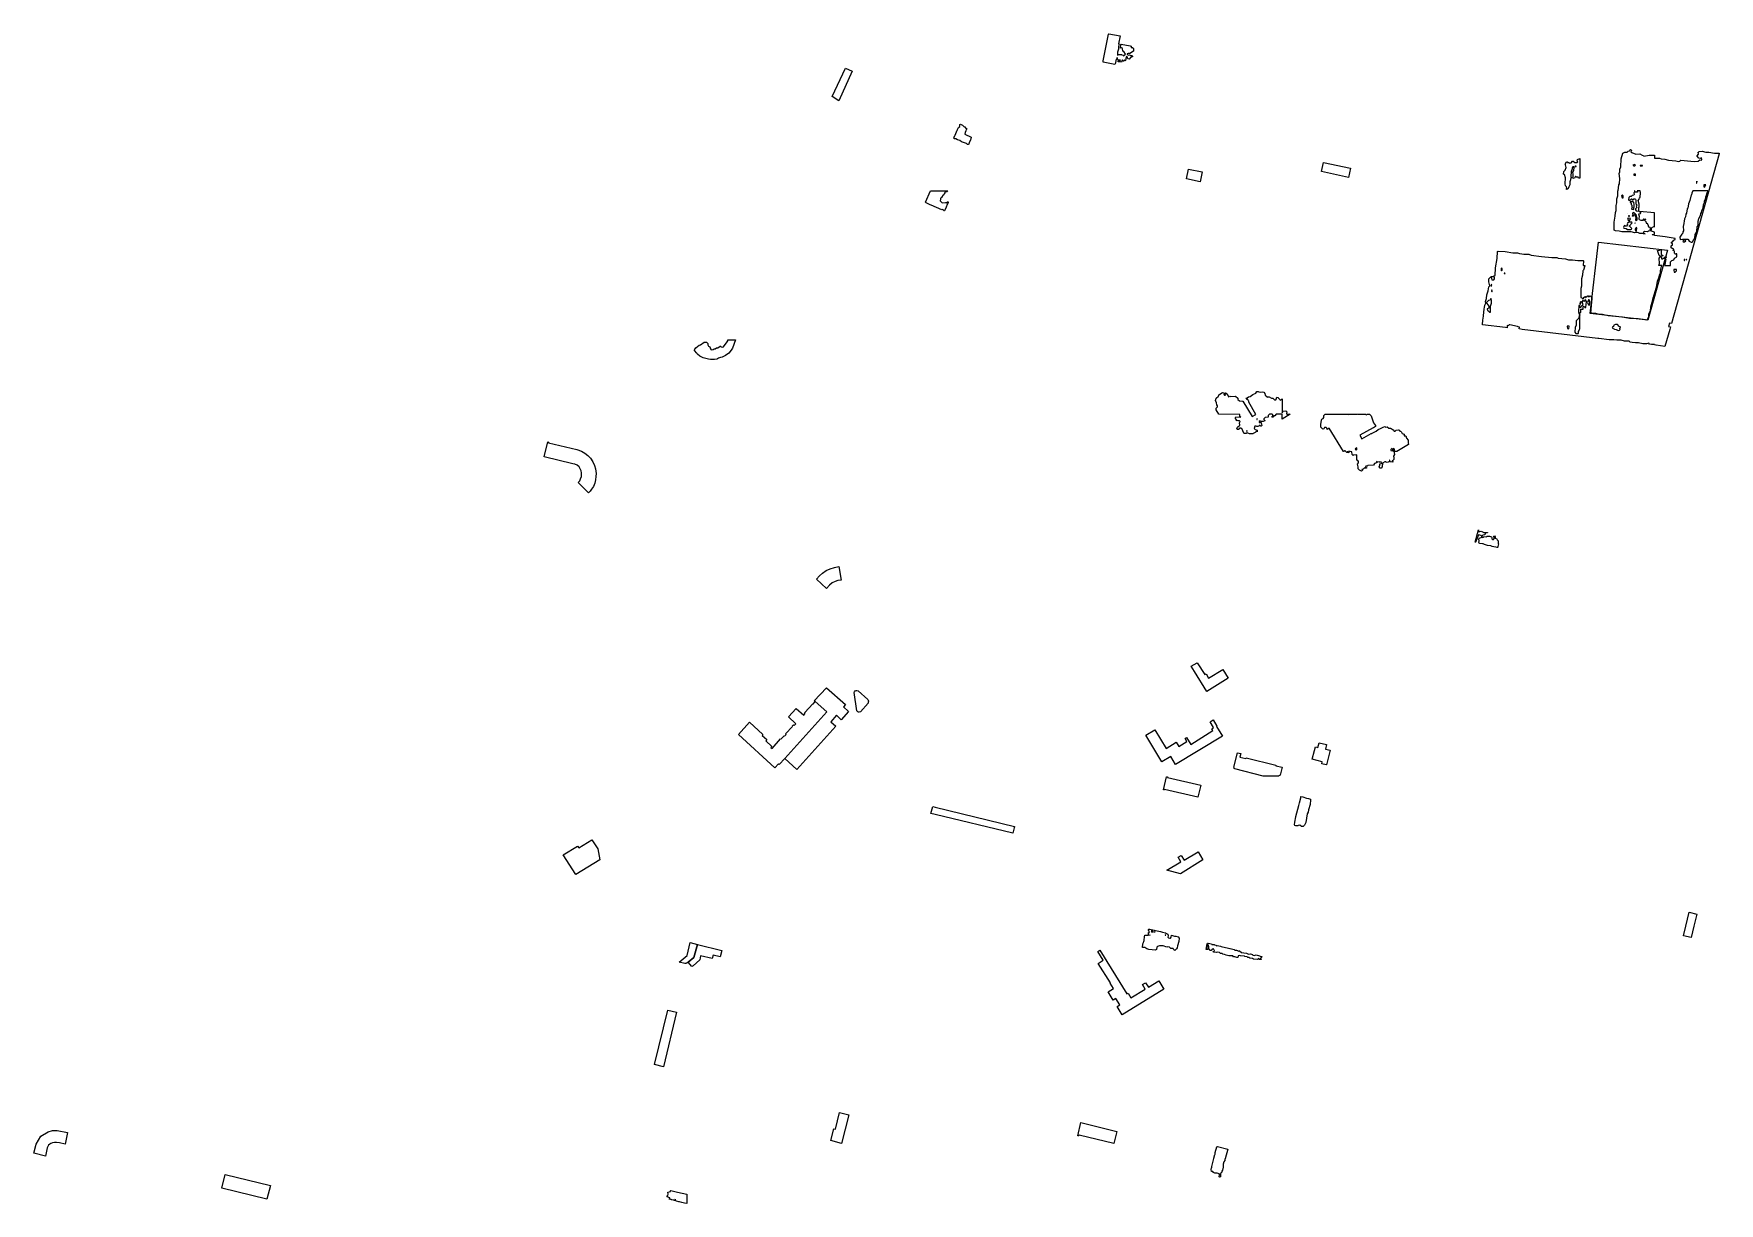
# Model space of a CAD drawing. Header units: metres. Extents: x 208941 to 211073, y 466828 to 469596.
# Drawn here: x 208941 to 209985, y 468871 to 469596 of the extents above; entities that cross this region are included whole.
import ezdxf

# ---------------------------------------------------------------- set-up
doc = ezdxf.new("R2010")
doc.units = ezdxf.units.M
doc.layers.add('DESCRIPTION_ERROR', color=5, linetype='Continuous')
doc.layers.add('EXCESS_ERROR', color=1, linetype='Continuous')

msp = doc.modelspace()

# ---------------------------------------------------------------- linework, layer by layer
at = {"layer": 'DESCRIPTION_ERROR'}
for points in [[(209607, 469595.5), (209614, 469594.1), (209613.1, 469589.3), (209613.4, 469589.3), (209613, 469587.6), (209613, 469585.9), (209612.3, 469584.1), (209612.4, 469582.2), (209613, 469582.7), (209614.8, 469582.7), (209615, 469582.4), (209615.9, 469582.3), (209616.4, 469581.7), (209616.4, 469582), (209617.3, 469582.8), (209616.4, 469584.4), (209615.6, 469584.8), (209615.4, 469586.3), (209614.8, 469586.8), (209614.3, 469586.6), (209614.4, 469588.8), (209614.7, 469589), (209620.3, 469587.9), (209620.8, 469587.7), (209620.9, 469587), (209621.8, 469587), (209622, 469586.4), (209622.2, 469586.4), (209622.2, 469584.7), (209620, 469583.2), (209619, 469583.3), (209618.3, 469583), (209618.3, 469582.8), (209618.9, 469582.2), (209619.8, 469582.4), (209620.6, 469582.1), (209621.2, 469582.1), (209621.8, 469581.4), (209621, 469580.9), (209620.6, 469580.9), (209619.7, 469579.8), (209618.8, 469580), (209618.4, 469581.1), (209618.2, 469581.4), (209617.8, 469581.2), (209617.4, 469579), (209617.1, 469578.8), (209616.8, 469579.2), (209616.5, 469579.2), (209616.4, 469578.5), (209616, 469578.5), (209615.5, 469579.1), (209615.3, 469579.1), (209614.9, 469577.8), (209612.9, 469578.1), (209612.6, 469578.5), (209612.8, 469578.8), (209614, 469578.7), (209614.3, 469579.2), (209612.9, 469579.3), (209612.2, 469580), (209612.4, 469580.6), (209611.9, 469580.6), (209611.8, 469579.6), (209611.4, 469579.2), (209611.2, 469577.2), (209610.8, 469576.5), (209603.5, 469577.9), (209603.5, 469578.8), (209606.8, 469595.3), (209607, 469595.5)], [(209513.9, 469537.4), (209514.8, 469538), (209514.8, 469539.2), (209515.2, 469539.5), (209516.5, 469538.9), (209517.4, 469537.8), (209518, 469537.8), (209518.3, 469537.1), (209518.8, 469537.1), (209518.8, 469536.2), (209518.6, 469536.1), (209518.4, 469535.3), (209518, 469534.4), (209517.8, 469533.4), (209521.7, 469531.4), (209521.3, 469529.5), (209520.5, 469528.1), (209520.4, 469527.2), (209520, 469527), (209519.5, 469527), (209518.9, 469527.5), (209515.9, 469528.6), (209514.8, 469529.3), (209513.3, 469529.8), (209512.3, 469530.4), (209511.5, 469530.5), (209511.1, 469530.8), (209511.3, 469531.5), (209511.6, 469532.4), (209511.8, 469532.6), (209512.2, 469533.7), (209513.1, 469535.7), (209513.3, 469535.9), (209513.3, 469536.2), (209513.9, 469537.4), (209513.9, 469537.4)], [(209839.7, 469426), (209839.8, 469427.4), (209840.4, 469428.7), (209840.3, 469429.8), (209840.9, 469431.6), (209841, 469433.9), (209841.8, 469436.3), (209842.2, 469438.7), (209842.9, 469439.5), (209842.3, 469441.9), (209842.3, 469443.7), (209843.3, 469444.8), (209843.8, 469444.8), (209844.2, 469443.1), (209845.3, 469443.1), (209845.8, 469443.7), (209845.9, 469444.8), (209845.7, 469445), (209843.8, 469444.9), (209843.8, 469445.2), (209845.4, 469445.3), (209845.7, 469446.1), (209846.2, 469445.8), (209846.4, 469450.6), (209847.4, 469456.3), (209847.7, 469460.6), (209848, 469460.9), (209852.5, 469460.6), (209857.1, 469459.9), (209860.1, 469459.9), (209861.2, 469459.4), (209862.8, 469459.3), (209864, 469459), (209867, 469459), (209868.5, 469458.5), (209874.8, 469457.5), (209881.4, 469456.9), (209884.3, 469456.9), (209885.3, 469456.6), (209889.7, 469456.1), (209891.6, 469455.5), (209894, 469455.5), (209897.4, 469455), (209900.6, 469455), (209900.9, 469454.8), (209900.8, 469452.1), (209901.7, 469452.1), (209901.7, 469451.8), (209901, 469449.1), (209900.4, 469448.8), (209900.3, 469446), (209899.7, 469443.7), (209899.7, 469439.2), (209899.3, 469437.8), (209899.3, 469432.1), (209900.2, 469431.7), (209900.3, 469431.4), (209900.6, 469431.4), (209901.4, 469432.3), (209901.6, 469432.3), (209901.8, 469432.9), (209902.1, 469432.8), (209902.1, 469432.2), (209902.4, 469432.2), (209902.6, 469432.6), (209903.5, 469433.2), (209903.9, 469433.2), (209904.1, 469432.7), (209904.7, 469432.8), (209905.1, 469433.2), (209905.7, 469432.8), (209906, 469431.8), (209906, 469430.9), (209905.8, 469430), (209905.8, 469428.5), (209905.6, 469428), (209905.4, 469424.2), (209905.2, 469423.1), (209905.7, 469422.6), (209908.4, 469422.4), (209910.4, 469421.9), (209912.6, 469421.8), (209916.2, 469421), (209925, 469420.3), (209926.1, 469420), (209929.4, 469419.5), (209934.7, 469419.2), (209939.2, 469418.6), (209940.1, 469418.3), (209940.6, 469418.5), (209941.3, 469420.4), (209941.4, 469422.1), (209942.3, 469423.9), (209942.6, 469426.4), (209943.8, 469430.8), (209944, 469432.2), (209944.2, 469432.4), (209945.2, 469436), (209946.1, 469438.6), (209946.7, 469442.3), (209947.6, 469444.3), (209947.9, 469446), (209948.5, 469447.1), (209948.6, 469448.9), (209949.1, 469451.3), (209949.5, 469451.9), (209949.5, 469452.1), (209947.6, 469452.1), (209947.9, 469453.2), (209947.7, 469456.6), (209948.3, 469457.3), (209948.3, 469457.8), (209947.7, 469458.2), (209946.8, 469461.2), (209947.9, 469461.4), (209948.4, 469462), (209948.9, 469461.4), (209949, 469459), (209949.2, 469458.6), (209950, 469458.4), (209949.8, 469457.8), (209948.5, 469457.6), (209949.1, 469456.8), (209949.2, 469456.2), (209950.1, 469456.2), (209950.4, 469456.6), (209950.9, 469456.6), (209951.3, 469457.3), (209952, 469457.4), (209952, 469457), (209951.5, 469456.8), (209951.9, 469455.6), (209951.6, 469455.2), (209951.5, 469453.4), (209951, 469452.1), (209954.8, 469452.1), (209954.8, 469454.2), (209955.6, 469455.1), (209956.9, 469455.5), (209957.3, 469456.6), (209958.6, 469457.4), (209958.7, 469458.8), (209958.6, 469459.2), (209958.4, 469459.2), (209957.9, 469458.8), (209957.6, 469459.3), (209957.2, 469459.6), (209957.3, 469460.6), (209957, 469461), (209956.4, 469461.2), (209956.4, 469461.6), (209956.8, 469461.7), (209956.9, 469462.1), (209956.6, 469462.1), (209956.3, 469462.4), (209955.2, 469462.9), (209955.2, 469464.1), (209956, 469464.8), (209956, 469465.4), (209955.4, 469465.8), (209955.4, 469466.4), (209956.1, 469466.6), (209956.9, 469467.7), (209957.6, 469468.1), (209957.6, 469468.7), (209951.5, 469469.8), (209944.8, 469470.5), (209944.8, 469471), (209943.7, 469471), (209943.4, 469471.2), (209944.8, 469471.4), (209944.8, 469472.6), (209942.3, 469473.5), (209941.1, 469473.2), (209940.6, 469472.9), (209938.7, 469473.1), (209938.1, 469472.6), (209938.1, 469471.9), (209939, 469471.6), (209938, 469471.6), (209937.7, 469471.8), (209935.8, 469471.9), (209934.5, 469472.4), (209932.7, 469472.3), (209930.5, 469472.9), (209924.6, 469472.9), (209923, 469473.2), (209920.7, 469473.4), (209919.8, 469473.8), (209919.8, 469478.9), (209920.6, 469482.5), (209920.7, 469484.8), (209921.2, 469486.1), (209921.2, 469489.1), (209921.6, 469490.9), (209921.6, 469493.3), (209922.1, 469495.2), (209922.1, 469498.2), (209922.4, 469498.2), (209922.7, 469501.9), (209923.1, 469502.6), (209923.3, 469505.9), (209923, 469509), (209923.3, 469510), (209923.4, 469511.6), (209924, 469513), (209924.3, 469518.1), (209925.2, 469521.6), (209926.4, 469522.1), (209928, 469522.2), (209928.5, 469522.7), (209929.4, 469522.9), (209929.6, 469523.5), (209930, 469523.8), (209930.6, 469523.4), (209930.3, 469522.4), (209930.8, 469522), (209933.3, 469520.9), (209935.8, 469521.1), (209937.2, 469520.3), (209938.2, 469520), (209938.2, 469519.7), (209941.6, 469520.3), (209944.8, 469520.3), (209944.8, 469518.5), (209947.9, 469518.5), (209948.9, 469518), (209951.2, 469517.9), (209953.6, 469517.2), (209958.1, 469516.8), (209959.7, 469516.4), (209960.6, 469516.6), (209961.2, 469517.3), (209969.4, 469516.4), (209971.8, 469516.7), (209973, 469517.4), (209974, 469517.2), (209974.2, 469517.9), (209974, 469518.6), (209973.4, 469518.2), (209972.4, 469518.4), (209971.3, 469519.6), (209971.3, 469520), (209972.2, 469520.9), (209972, 469522.1), (209972.1, 469522.2), (209972.3, 469522.2), (209972.3, 469522.3), (209972.6, 469522.6), (209974.4, 469522.7), (209976.6, 469522.2), (209978.4, 469522.2), (209982, 469521.6), (209984.8, 469521.6), (209985, 469521.2), (209955.3, 469416.1), (209954.1, 469416.3), (209953.6, 469414.2), (209954.7, 469414), (209954.3, 469412.4), (209951.3, 469401.9), (209945.8, 469402.6), (209945.6, 469402.7), (209944.8, 469402.8), (209944.8, 469403.2), (209943, 469403), (209941.8, 469403.4), (209941.3, 469403.9), (209939.9, 469403.5), (209938, 469403.5), (209937.6, 469403.6), (209935, 469404.1), (209933, 469404.1), (209931.1, 469404.3), (209929.9, 469404.6), (209929.2, 469405.1), (209926.3, 469405.1), (209924.3, 469405.7), (209921.5, 469405.7), (209919.7, 469406), (209916.8, 469406), (209910.3, 469406.8), (209910.1, 469406.9), (209909.8, 469406.9), (209862.9, 469412.4), (209862.9, 469412.4), (209861.1, 469412.7), (209861.2, 469413.9), (209860.4, 469414), (209860.1, 469414.3), (209855.2, 469415.2), (209854.8, 469415.2), (209854.2, 469414.7), (209853.7, 469414.8), (209853.6, 469413.5), (209852.6, 469413.6), (209852.6, 469413.6), (209838.3, 469415.3), (209838.6, 469418.4), (209838.8, 469419.2), (209838.9, 469420.8), (209839.4, 469425.2), (209839.7, 469426)], [(209898.7, 469506.1), (209897.9, 469506), (209897.5, 469506.6), (209896.4, 469506.7), (209896, 469507.3), (209895.4, 469506), (209894.5, 469505.8), (209894.4, 469506.6), (209894.6, 469507), (209894.6, 469508.6), (209894.4, 469509.8), (209895, 469510.9), (209895.1, 469512.7), (209894.9, 469513), (209894.2, 469513), (209893.8, 469512.5), (209893.8, 469511.9), (209893.2, 469510.3), (209893, 469507.2), (209893.2, 469506.5), (209892.4, 469503.8), (209892.5, 469502), (209891.8, 469500.8), (209891.3, 469499.2), (209890.7, 469499.3), (209890.3, 469499), (209890.3, 469499.6), (209890.6, 469499.8), (209890.4, 469500.8), (209889.7, 469501.4), (209889.5, 469502.6), (209889.7, 469506.2), (209889.1, 469508.3), (209888.5, 469508.6), (209888.8, 469510.1), (209889.6, 469511), (209890.1, 469512.7), (209889.8, 469514.4), (209889.6, 469514.8), (209890.3, 469516.2), (209890.9, 469516.2), (209891, 469515.7), (209891.8, 469515.8), (209892.2, 469515.4), (209893.2, 469515.6), (209894, 469516.6), (209894.6, 469516.6), (209895.5, 469515.7), (209897, 469515.8), (209897.3, 469516.1), (209897, 469516.7), (209897.2, 469517.6), (209898.7, 469518.2), (209898.7, 469506.1)], [(209931.5, 469514.2), (209931.8, 469514), (209931.8, 469513.8), (209932.7, 469513.7), (209933.2, 469514.3), (209932.4, 469514.5), (209931.5, 469514.2)], [(209936, 469513.7), (209937.4, 469513.7), (209937.4, 469513.9), (209936, 469513.9), (209936, 469513.7)], [(209895.6, 469513.2), (209896.4, 469513.2), (209896.3, 469513.4), (209895.8, 469513.4), (209895.6, 469513.2)], [(209932.1, 469507.9), (209932.8, 469507.8), (209933.2, 469508), (209933, 469508.6), (209932.1, 469508.6), (209932.1, 469507.9)], [(209971.1, 469503), (209971.1, 469504.3), (209970.8, 469503), (209971.1, 469503)], [(209493.7, 469490.9), (209493.6, 469491.3), (209496.7, 469498.2), (209507.3, 469498.2), (209506.8, 469497.7), (209505.8, 469497.6), (209505.5, 469497.2), (209505.5, 469496.9), (209505, 469496.4), (209504.8, 469495.7), (209504.2, 469495.3), (209503.6, 469494.6), (209503.6, 469494.2), (209502.7, 469493.6), (209502.8, 469492.6), (209502.5, 469492.3), (209502.5, 469492.1), (209503.9, 469490.9), (209505.6, 469491), (209506.3, 469490.8), (209507.2, 469491.5), (209507.6, 469491.4), (209507.6, 469491.1), (209506.8, 469489.2), (209506.6, 469488.8), (209506.3, 469488.2), (209505.3, 469485.8), (209504.9, 469485.8), (209504.9, 469485.9), (209504.6, 469486.3), (209504.2, 469486.6), (209503.6, 469486.4), (209497.1, 469489.3), (209497, 469489.4), (209496.4, 469489.6), (209494, 469490.7), (209493.7, 469490.9)], [(209924.5, 469495.2), (209924.6, 469494.4), (209924.9, 469493.9), (209925.1, 469493.9), (209925.4, 469494), (209925.5, 469495.2), (209925.1, 469495.6), (209924.8, 469495.6), (209924.5, 469495.2)], [(209934.4, 469498), (209934.4, 469497.5), (209932.6, 469497.4), (209932, 469497), (209932.2, 469495.9), (209932, 469495.6), (209931.1, 469495.4), (209930.4, 469494.8), (209929.6, 469494.8), (209929.4, 469494.5), (209929, 469494.2), (209928.8, 469492.6), (209929.3, 469492.3), (209929.7, 469492.7), (209930.2, 469492.7), (209930.5, 469493.3), (209930.9, 469493.2), (209931, 469492.7), (209931.6, 469492.7), (209932, 469493.3), (209932.7, 469493.3), (209933, 469493), (209933.4, 469492.2), (209933.3, 469490.2), (209934.1, 469489.4), (209933.6, 469488.8), (209933.9, 469487.9), (209933.2, 469487), (209933.2, 469486.4), (209933.6, 469485.8), (209935.1, 469485.6), (209935.1, 469488), (209935.4, 469488.2), (209935.4, 469489.9), (209934.8, 469492.2), (209935.4, 469493), (209935.6, 469493.8), (209936, 469494.1), (209936.2, 469497.2), (209936, 469498.2), (209934.1, 469498.2), (209934.4, 469498)], [(209932.6, 469498.1), (209932.6, 469498.2), (209932.2, 469498.1), (209932.6, 469498.1)], [(209968, 469496.8), (209967.8, 469495.8), (209967.6, 469495.7), (209966.8, 469492.2), (209965.9, 469490.2), (209965.4, 469487.5), (209965.1, 469487), (209964.6, 469484.4), (209964.2, 469483.8), (209964, 469482.2), (209963.5, 469481), (209962.9, 469476.7), (209962.7, 469476.4), (209962.8, 469473.5), (209962.4, 469472.9), (209962.4, 469472), (209961.7, 469471.4), (209960.6, 469469.5), (209960.8, 469468.2), (209962.1, 469468.4), (209965.4, 469468.3), (209965.8, 469468.2), (209966.3, 469467.1), (209967.5, 469466.4), (209968.2, 469466.5), (209968.7, 469466.9), (209969.3, 469468.3), (209969.9, 469469), (209970, 469471.1), (209970.7, 469472.3), (209971, 469473.2), (209971.2, 469476), (209971.8, 469476.7), (209972, 469477.6), (209972, 469479.2), (209972.4, 469481.2), (209973.4, 469483), (209973.6, 469484.3), (209974, 469484.9), (209974.1, 469486.1), (209974.9, 469487.6), (209975.2, 469489.7), (209975.9, 469491.1), (209975.9, 469491.8), (209976.4, 469492.9), (209976.6, 469494.5), (209977.3, 469496.2), (209977.4, 469497.2), (209977.8, 469497.7), (209977.8, 469498.2), (209968.6, 469498.2), (209968, 469496.8)], [(209975.4, 469500.7), (209975.9, 469500.5), (209976.7, 469501.9), (209975.4, 469501.9), (209975.4, 469500.7)], [(209928.2, 469483.9), (209928.2, 469484), (209928.1, 469483.9), (209928.2, 469483.9)], [(209928.8, 469482.5), (209929.3, 469482.5), (209929.3, 469482.7), (209928.7, 469482.7), (209928.8, 469482.5)], [(209929.7, 469491.1), (209930.3, 469490.9), (209930.5, 469490.5), (209930.5, 469489.7), (209930.9, 469489.4), (209930.9, 469488.4), (209931.2, 469488), (209930.8, 469487.4), (209930.6, 469486.8), (209931.8, 469486.7), (209932.1, 469486.8), (209932, 469488), (209932.2, 469488.2), (209932.3, 469489.6), (209932.1, 469491.2), (209931.4, 469491.5), (209929.9, 469491.5), (209929.7, 469491.1)], [(209931.2, 469484.2), (209931.5, 469483.4), (209931, 469483), (209931.6, 469482.6), (209932, 469483), (209932, 469483.6), (209932.6, 469483.4), (209932.8, 469482.5), (209933.4, 469481.8), (209933.2, 469480.2), (209933.5, 469479.7), (209934.1, 469480.3), (209934.1, 469481.6), (209933.6, 469482.6), (209933.8, 469483.2), (209933.2, 469483.6), (209933, 469484), (209932.7, 469484.2), (209932.6, 469484.5), (209931.6, 469484.8), (209931.2, 469484.2)], [(209936.3, 469484.4), (209936, 469484), (209935, 469483.7), (209935.3, 469482.6), (209935.1, 469480.9), (209935.3, 469480.4), (209936.4, 469480.1), (209937.8, 469480), (209938.1, 469480.1), (209938, 469480.7), (209938.2, 469480.8), (209939.4, 469480.7), (209938.7, 469480.3), (209938.7, 469480.1), (209939.6, 469479.2), (209939.8, 469478.3), (209940.2, 469478.2), (209940.8, 469477.4), (209941.2, 469475.9), (209941.7, 469475.8), (209942.4, 469475), (209941.9, 469473.8), (209942.8, 469473.7), (209943, 469474.2), (209943, 469475.4), (209944.4, 469476.1), (209944.8, 469475.9), (209944.8, 469484.6), (209935.6, 469485.5), (209936.3, 469484.4)], [(209928.1, 469478.3), (209927.9, 469477.9), (209928.1, 469477.1), (209927.5, 469476.4), (209927, 469476.4), (209926.4, 469476.8), (209926.1, 469476.6), (209925.6, 469475.6), (209925.8, 469475.2), (209927.4, 469474.9), (209928.2, 469474.3), (209930.2, 469474.2), (209930.6, 469474.6), (209930.8, 469475), (209929.7, 469476), (209929.7, 469476.2), (209929.4, 469476.2), (209929.4, 469476.5), (209931, 469478.4), (209930.8, 469478.8), (209929.1, 469478.8), (209928.1, 469478.3)], [(209928.2, 469481.2), (209928.5, 469480.7), (209928.4, 469480.2), (209929, 469479.7), (209929.4, 469479.7), (209930, 469481.2), (209928.7, 469481.4), (209928.2, 469481.2)], [(209932.8, 469478.2), (209932.7, 469478.4), (209932.6, 469478.2), (209932.8, 469478.2)], [(209933.4, 469474.9), (209932.9, 469474.7), (209932.8, 469474.3), (209933.4, 469473.2), (209933.8, 469473.2), (209933.9, 469475.4), (209933.5, 469475.6), (209933.4, 469474.9)], [(209962.4, 469467), (209962.6, 469466.6), (209963.4, 469466.6), (209964.2, 469467.2), (209963.9, 469467.6), (209963, 469467.6), (209962.4, 469467)], [(209963.2, 469455.1), (209963.4, 469455.1), (209963.6, 469455.7), (209963.2, 469455.7), (209963.2, 469455.1)], [(209964.4, 469455.8), (209964.4, 469455.6), (209964.8, 469455.7), (209964.6, 469456), (209964.4, 469455.8)], [(209849.9, 469448.9), (209850.2, 469448.8), (209850.6, 469449.1), (209850.6, 469450.2), (209850, 469450.4), (209849.9, 469448.9)], [(209851.8, 469447), (209852.5, 469447.1), (209852.2, 469447.3), (209851.8, 469447.3), (209851.8, 469447)], [(209956.8, 469449.2), (209957, 469447.8), (209957.6, 469447.9), (209958.4, 469448.8), (209958.4, 469449.5), (209956.9, 469449.6), (209956.8, 469449.2)], [(209843.2, 469430.6), (209842.1, 469430.4), (209840.9, 469429), (209841, 469428.4), (209842.2, 469426.9), (209842.2, 469425.5), (209841.2, 469425.1), (209841.4, 469424.2), (209841.8, 469424), (209842.7, 469423.1), (209843.3, 469423.1), (209843.4, 469423.3), (209843.4, 469426.9), (209844, 469428.7), (209844, 469430.3), (209843.6, 469431.6), (209843.2, 469430.6)], [(209843.6, 469439.4), (209843.9, 469439.2), (209844.2, 469440), (209843.8, 469440.2), (209843.6, 469439.4)], [(209844, 469436.3), (209844.1, 469435.7), (209844.4, 469435.9), (209844.2, 469437), (209844, 469436.3)], [(209901.4, 469429.8), (209900.9, 469430.2), (209900.3, 469430.2), (209900, 469429.8), (209900.2, 469428.1), (209900.4, 469427.6), (209900, 469426.9), (209899.4, 469427), (209899.3, 469426.2), (209899.1, 469426), (209898.7, 469425.8), (209898.7, 469427.3), (209898, 469427.2), (209897.9, 469423.6), (209898.1, 469423), (209897.9, 469422.5), (209898.6, 469421.5), (209898.2, 469420.9), (209897.9, 469419.1), (209896.4, 469417.8), (209896.4, 469415), (209895.7, 469413.6), (209895.5, 469410.7), (209896.1, 469410), (209897.5, 469410), (209897.8, 469410.2), (209897.8, 469411.2), (209898.2, 469411.7), (209898.4, 469412.5), (209898.7, 469412.5), (209898.7, 469422.4), (209899.2, 469423.2), (209899.3, 469424.9), (209900.6, 469425), (209900.8, 469426.6), (209901.4, 469426.9), (209901.8, 469426.1), (209902.3, 469426.1), (209902.4, 469426.3), (209902.8, 469429.6), (209902.4, 469430.6), (209902, 469430.8), (209901.4, 469429.8)], [(209903.3, 469429.2), (209904.1, 469427.6), (209904.7, 469427.5), (209904.8, 469429.3), (209904.4, 469430.8), (209904.1, 469430.8), (209903.3, 469429.2)], [(209898.8, 469429.3), (209898.7, 469428.2), (209899, 469428), (209899.3, 469428.4), (209899.3, 469429.1), (209899.6, 469429.3), (209899.3, 469429.8), (209898.8, 469429.3)], [(209890.7, 469414.2), (209890.9, 469413), (209891.8, 469412.9), (209892, 469414.4), (209891.2, 469414.6), (209890.7, 469414.2)], [(209919.6, 469415), (209919.5, 469414.3), (209918.8, 469413.8), (209918.6, 469413.5), (209920.1, 469412.5), (209921.2, 469412.4), (209922.4, 469411.8), (209923.2, 469411.9), (209923.6, 469412.4), (209923.4, 469413.1), (209923.8, 469414), (209923, 469414.3), (209922, 469415.5), (209920.7, 469415.5), (209919.6, 469415)], [(209358.8, 469402.8), (209359.2, 469402.1), (209360, 469401.6), (209360.3, 469400.5), (209360.9, 469399.9), (209362.1, 469400), (209362.7, 469400.5), (209363.3, 469400.5), (209364.1, 469401), (209365, 469401.1), (209366.3, 469402.1), (209366.8, 469402.1), (209367, 469401.7), (209367.6, 469401.5), (209368.4, 469401.6), (209370.8, 469404.7), (209371.2, 469405.4), (209371.2, 469406), (209375.8, 469406), (209375.8, 469405.9), (209374, 469400.9), (209373.2, 469399.5), (209371.7, 469397.8), (209369.6, 469396.2), (209367.6, 469395.2), (209366.5, 469395.1), (209366, 469394.8), (209365.3, 469394.6), (209364.8, 469394.2), (209364.4, 469394), (209362.8, 469393.8), (209360.5, 469393.8), (209359.2, 469394), (209357.5, 469394.4), (209355.8, 469394.9), (209353.9, 469395.9), (209352.3, 469397.2), (209352.2, 469397.3), (209352, 469397.8), (209350.4, 469399.4), (209350.7, 469400.4), (209350.9, 469400.4), (209351.3, 469401), (209353.4, 469402.6), (209354.3, 469402.8), (209356.4, 469404.6), (209358, 469404.5), (209358, 469404.5), (209358.8, 469403.7), (209358.8, 469402.8)], [(209692.7, 469370), (209693.4, 469370.6), (209694.6, 469370.9), (209696.2, 469372.2), (209698.1, 469372.9), (209698.6, 469373.9), (209699.2, 469374.1), (209699.6, 469374), (209699.8, 469373.6), (209700.2, 469373.8), (209701.1, 469373.5), (209701.9, 469373.8), (209703, 469373.6), (209703.7, 469372.8), (209703.8, 469371.8), (209704.8, 469371), (209704.9, 469370.6), (209705.2, 469370.7), (209705.3, 469370.5), (209705.6, 469370.7), (209706.2, 469370.8), (209707.8, 469369.9), (209708.5, 469369.9), (209709.8, 469368.6), (209710.6, 469369.2), (209711, 469370.5), (209711.8, 469370.3), (209711.8, 469370), (209712.8, 469369.1), (209712.9, 469369.1), (209713.2, 469368.7), (209714.4, 469369.4), (209714.4, 469360.7), (209715, 469361.8), (209716.7, 469362), (209717.3, 469361.5), (209717, 469360.4), (209717.3, 469360), (209719.3, 469359.9), (209714.4, 469356.9), (209714.4, 469360), (209710.6, 469360), (209709.8, 469359), (209709.2, 469358.9), (209708.9, 469358.3), (209708.2, 469358), (209707.9, 469358.4), (209708.6, 469359), (209708.5, 469359.5), (209707.9, 469360), (209706.5, 469360), (209705.6, 469359.2), (209705.6, 469358.2), (209703.8, 469357.9), (209702.9, 469357), (209702.9, 469356.6), (209703.6, 469356), (209703.6, 469355.8), (209702.6, 469355.4), (209701.1, 469355.5), (209700.7, 469355.8), (209700, 469355.5), (209700.2, 469354.8), (209701.3, 469354.9), (209701.4, 469354.7), (209701.7, 469352.9), (209701.4, 469352.5), (209701.1, 469352.5), (209700.6, 469353), (209700.1, 469353), (209699.9, 469352.5), (209699.2, 469352.3), (209698.7, 469352.3), (209698.2, 469352.6), (209697.5, 469352.5), (209697.1, 469351.1), (209697.7, 469350.4), (209698.9, 469350.1), (209698.8, 469349), (209698.2, 469349.2), (209697.7, 469348.6), (209696.3, 469348), (209696.2, 469347.7), (209694.1, 469347.7), (209692.6, 469348.4), (209692.1, 469348.1), (209691, 469348.1), (209690.6, 469348.3), (209689.4, 469351), (209688.7, 469351.4), (209688.2, 469351.6), (209688.1, 469351.1), (209687.4, 469350.4), (209686.6, 469350.5), (209686.3, 469350.8), (209686.7, 469352), (209688.1, 469353.1), (209687.9, 469354.7), (209688.4, 469355.4), (209687.9, 469355.8), (209687, 469355.8), (209686.9, 469356), (209686.1, 469355.8), (209686.1, 469356.4), (209685.5, 469357.3), (209685.5, 469358), (209685.7, 469358.3), (209688.8, 469358.2), (209688.2, 469358.5), (209688.1, 469359.8), (209675.1, 469360), (209673.4, 469362.7), (209673.5, 469363.7), (209674.2, 469364.5), (209674.2, 469365.2), (209673.8, 469365.7), (209673.7, 469367), (209673.1, 469368.5), (209673.5, 469369.8), (209674.9, 469371.2), (209675.1, 469372), (209677.3, 469373.3), (209678.2, 469373.2), (209678.5, 469372.8), (209679.2, 469373.2), (209680.2, 469372.5), (209681.2, 469370.7), (209682, 469371.2), (209682.4, 469371), (209685.4, 469371.2), (209686.8, 469369.8), (209686.8, 469369.1), (209687.9, 469368.2), (209689.8, 469368), (209689.9, 469368.1), (209695.7, 469358.5), (209698, 469359.8), (209693.6, 469367.4), (209693.6, 469368.1), (209693.2, 469368.4), (209693, 469369), (209692.6, 469369), (209692.1, 469369.9), (209692.7, 469370)], [(209678.3, 469372.2), (209678.6, 469371.7), (209679.1, 469371.7), (209679.5, 469372.3), (209678.5, 469372.7), (209678.3, 469372.2)], [(209698.7, 469356.7), (209698.9, 469356.7), (209698.9, 469357.1), (209698.7, 469357.2), (209698.7, 469356.7)], [(209742, 469351.3), (209741.6, 469351.7), (209740.6, 469351.7), (209740.1, 469350.8), (209739.6, 469350.7), (209738.2, 469351.9), (209738.2, 469354.1), (209738.5, 469354.7), (209738.6, 469356.4), (209739, 469356.8), (209739.7, 469357.2), (209740.1, 469357.9), (209740.2, 469359.2), (209740.9, 469360), (209755.2, 469360), (209755.3, 469359.8), (209755.6, 469360), (209760.9, 469360), (209761.1, 469359.7), (209761.4, 469360), (209766.1, 469360), (209766.4, 469359.6), (209767, 469360), (209768.5, 469360), (209768.9, 469359.6), (209769.4, 469358.9), (209770.9, 469354.6), (209772.1, 469352.9), (209772.1, 469352.3), (209770.8, 469351.6), (209770.7, 469351.6), (209770.7, 469351.5), (209762.5, 469346.9), (209763.7, 469344.8), (209769.4, 469348.1), (209769.8, 469348.1), (209770, 469348.3), (209772.5, 469349.4), (209773.8, 469350.5), (209775.2, 469351), (209776.8, 469351.9), (209778, 469352.3), (209778.4, 469352), (209779.4, 469352.2), (209780.3, 469351.3), (209781.4, 469351.3), (209781.8, 469351.1), (209783, 469350.2), (209783.6, 469349.5), (209784.4, 469349.5), (209785, 469350), (209786.3, 469350.2), (209786.9, 469350), (209787.1, 469349.5), (209788, 469349.2), (209788.7, 469348.1), (209789.8, 469347.6), (209789.9, 469346.6), (209791, 469346.5), (209791.4, 469345.2), (209792.3, 469343.9), (209792.4, 469342.1), (209792.6, 469341.6), (209792.5, 469341.1), (209785.3, 469336.8), (209784.1, 469336.8), (209783.9, 469337.2), (209783.9, 469338.1), (209783.4, 469338.7), (209783, 469338.6), (209782.9, 469337.5), (209783.4, 469337), (209783.8, 469335), (209783.2, 469333.9), (209783.5, 469333), (209783.4, 469332), (209782.8, 469331.2), (209782.4, 469331), (209782.4, 469330.8), (209782.8, 469330.7), (209782.8, 469330.2), (209781.2, 469330.4), (209781, 469331.4), (209780.8, 469331.4), (209780.6, 469330.4), (209780, 469330.2), (209778.8, 469330.1), (209778.5, 469330.4), (209777.9, 469330.4), (209776.4, 469329.6), (209776.3, 469327.4), (209775.6, 469326.6), (209775, 469326.5), (209774.4, 469327.4), (209774.8, 469328.3), (209774.8, 469329.2), (209775.8, 469329.4), (209776, 469330), (209775.7, 469330.3), (209774.5, 469330.2), (209774.3, 469330.4), (209773.6, 469330.3), (209772.8, 469330.6), (209772.8, 469329.8), (209771.5, 469329.4), (209770.8, 469328.4), (209767.4, 469328.2), (209767, 469327.8), (209766.2, 469327.7), (209765.8, 469327), (209766.5, 469327), (209766.6, 469326.6), (209765.2, 469326.6), (209764.4, 469326), (209763.6, 469325.8), (209764.1, 469325), (209763.5, 469324.7), (209762.2, 469325.4), (209761.4, 469326.1), (209761.4, 469327.4), (209761, 469329.1), (209761.6, 469329.8), (209761.7, 469330.6), (209761.2, 469331.2), (209760.5, 469331.5), (209760.5, 469334.8), (209759.8, 469334.5), (209758.8, 469334.8), (209758.2, 469334.4), (209757.6, 469335.1), (209757.4, 469336.7), (209756.4, 469336.9), (209755.7, 469336.8), (209755.7, 469336.2), (209755.2, 469336.1), (209755.1, 469336.8), (209754.6, 469336.7), (209754.6, 469336.3), (209754.4, 469336.3), (209753.3, 469337.2), (209752.9, 469337.2), (209752.7, 469336.8), (209752.3, 469336.8), (209743.5, 469351.2), (209742.2, 469350.5), (209742, 469351.3)], [(209692.6, 469349.4), (209692.6, 469349.8), (209692.2, 469349.5), (209692.6, 469349.4)], [(209759.6, 469338), (209760.2, 469338), (209760.5, 469337.8), (209760.5, 469339.2), (209759.8, 469338.7), (209759.6, 469338)], [(209781.7, 469338.1), (209781.7, 469337.5), (209782.6, 469337.3), (209782.8, 469337.6), (209782.7, 469338.5), (209782.2, 469338.7), (209781.7, 469338.1)], [(209836.1, 469287.2), (209837.6, 469287.5), (209839.1, 469286.8), (209841.4, 469286.8), (209841.4, 469286.5), (209840.2, 469286.5), (209839.9, 469285.3), (209838.6, 469285.1), (209838.2, 469284.7), (209838, 469283.9), (209838.4, 469283.6), (209839, 469283.8), (209839.3, 469284.2), (209840.8, 469284), (209841.2, 469284.4), (209842.7, 469284.5), (209843.9, 469284), (209844.1, 469283.6), (209844.1, 469282.8), (209844.6, 469282.4), (209845.1, 469282.4), (209845.9, 469283.3), (209845.9, 469283.5), (209845.3, 469283.8), (209845.3, 469284.4), (209845.8, 469284.6), (209846.3, 469284), (209846.3, 469283.3), (209847.1, 469282.9), (209847.5, 469282.1), (209848.1, 469281.6), (209848, 469279.9), (209848.2, 469279.6), (209847.7, 469277.3), (209847.6, 469277.4), (209844.4, 469278), (209843.6, 469278.5), (209841.5, 469278.7), (209839.7, 469279.2), (209838.8, 469279.6), (209838.4, 469279.6), (209836.8, 469280), (209836.3, 469280.2), (209836, 469280.5), (209836, 469281), (209836.3, 469281.4), (209836.2, 469282.8), (209836.6, 469283.3), (209837.9, 469283.8), (209837.9, 469284.4), (209837.3, 469284.8), (209836.1, 469285.2), (209835.6, 469285), (209835.5, 469283.9), (209835, 469283.4), (209834.9, 469282.4), (209834.6, 469282.3), (209834.3, 469281), (209834.1, 469280.7), (209833.9, 469280.7), (209835.8, 469288.4), (209836.1, 469287.2)], [(209726, 469123.2), (209727.1, 469123.1), (209729.5, 469122.2), (209730.7, 469122.1), (209731.8, 469121.6), (209731.9, 469121.3), (209731.7, 469118.3), (209730.6, 469115), (209730.4, 469113.6), (209729.9, 469112.6), (209728.9, 469107.1), (209728.1, 469105.6), (209727.4, 469104.8), (209726.4, 469104.8), (209725.2, 469105.6), (209724.2, 469105.4), (209724.1, 469105.2), (209722.8, 469105.2), (209722.2, 469105.3), (209722, 469105.7), (209722.1, 469107.3), (209722.9, 469110.6), (209722.9, 469110.7), (209722.9, 469110.8), (209724.6, 469117.6), (209724.8, 469118.5), (209725, 469119.3), (209725.8, 469122.5), (209726, 469123.2)], [(209631.6, 469037.4), (209631.6, 469039), (209632.3, 469039.1), (209632, 469039.3), (209632, 469040), (209631.5, 469040.4), (209631.5, 469041), (209631.8, 469041.2), (209632.5, 469041.2), (209635, 469040.6), (209635.6, 469040.4), (209636, 469040.4), (209639, 469039.7), (209640.2, 469039.2), (209642.2, 469038.8), (209642.8, 469038.4), (209643.6, 469038.1), (209643.7, 469037), (209643.5, 469036.1), (209643.7, 469035.9), (209643.7, 469035.9), (209643.7, 469035.9), (209644, 469035.7), (209644.8, 469035.6), (209645.1, 469035.6), (209645.1, 469035.6), (209645.3, 469035.6), (209645.6, 469036.1), (209645.9, 469037.4), (209647.6, 469036.9), (209648.5, 469036.9), (209650, 469036.3), (209650.6, 469035.5), (209650.4, 469033.6), (209649.5, 469030.8), (209649.4, 469029.6), (209648.9, 469028.9), (209647.8, 469028), (209647.2, 469028.4), (209646.8, 469029.1), (209645.5, 469029.2), (209644.6, 469030.1), (209643.6, 469030.2), (209642.9, 469030), (209640.7, 469030.8), (209638.4, 469030.8), (209637.2, 469030.4), (209636.8, 469030), (209636.5, 469028.5), (209635.9, 469028.2), (209631.8, 469028.5), (209630.5, 469028.9), (209629.3, 469029.7), (209627.9, 469029.7), (209627.8, 469030.5), (209628.3, 469032.6), (209628.5, 469032.7), (209628.6, 469033.6), (209629, 469034.2), (209629.2, 469036.6), (209629.4, 469037.4), (209631.6, 469037.4)], [(209632.7, 469037.4), (209632.7, 469037.5), (209632.3, 469037.4), (209632.7, 469037.4)], [(209633.5, 469039.4), (209634.4, 469039.4), (209634, 469040), (209633.3, 469040), (209633.5, 469039.4)], [(209635.2, 469039.1), (209635.4, 469039), (209635.4, 469039.6), (209635.2, 469039.6), (209635.2, 469039.1)], [(209641.8, 469037.4), (209642.3, 469037.4), (209642.3, 469037.5), (209642, 469037.6), (209641.8, 469037.4)], [(209701.1, 469024.3), (209701.8, 469024.2), (209701.6, 469023.7), (209701, 469023.4), (209701.3, 469022.3), (209700.2, 469022.3), (209700.2, 469022.9), (209699, 469022.4), (209696.6, 469022.6), (209695.9, 469023), (209694.4, 469023.1), (209693.8, 469023.6), (209693, 469023.6), (209692.6, 469024), (209691.2, 469024.2), (209691.1, 469024.4), (209688.5, 469024.6), (209688.1, 469024.8), (209687.2, 469024.7), (209686.9, 469023.7), (209686.2, 469023.5), (209685.1, 469024), (209684.2, 469024.1), (209683.7, 469024.6), (209681.3, 469024.7), (209679.6, 469025), (209678.6, 469025.5), (209677.7, 469025.6), (209677.2, 469026), (209676.2, 469026.1), (209675.6, 469026.6), (209674.4, 469027), (209673.7, 469026.7), (209671.9, 469027), (209671.7, 469027.3), (209672.3, 469027.6), (209672.4, 469028), (209672.2, 469028.2), (209671.9, 469029), (209671.1, 469028.8), (209670.4, 469028), (209669.5, 469028), (209669.4, 469028.6), (209668.9, 469029), (209669, 469030.3), (209668.6, 469031.5), (209668.3, 469031.4), (209668.3, 469028.6), (209667.2, 469028.6), (209668, 469032.1), (209668.2, 469032.5), (209668.5, 469032.5), (209670.6, 469032), (209670.8, 469031.6), (209671.6, 469031.7), (209672.2, 469031.6), (209672.4, 469031.4), (209673.2, 469031.3), (209673.6, 469030.9), (209674.1, 469031.1), (209676.1, 469030.6), (209676.2, 469030.6), (209676.5, 469030.5), (209681.1, 469029.4), (209681.9, 469029.1), (209682.1, 469029.2), (209684.6, 469028.5), (209685.1, 469028.2), (209686.1, 469028.2), (209686.7, 469028), (209687.2, 469027.6), (209687.8, 469027.8), (209688, 469027.7), (209689.1, 469026.8), (209690.6, 469026.4), (209692.3, 469026.2), (209693.4, 469025.6), (209694.8, 469025.8), (209695.9, 469025.4), (209696.2, 469025), (209697.1, 469024.8), (209698.3, 469025.2), (209700.4, 469024.7), (209701.1, 469024.3)], [(209674.3, 468906.5), (209680.6, 468904.9), (209679.1, 468899), (209678.9, 468899), (209678.8, 468898), (209678.3, 468897.1), (209677.9, 468895.7), (209677.8, 468893.9), (209677.8, 468893.7), (209677.3, 468891.9), (209677, 468891.4), (209676.8, 468890.2), (209676, 468889.8), (209676.2, 468889.2), (209676.2, 468887.8), (209676.2, 468887.8), (209675.6, 468887.6), (209675.3, 468887.9), (209675.5, 468889.1), (209675.4, 468889.6), (209674, 468890), (209672.6, 468890), (209671.8, 468890.6), (209671.4, 468891.2), (209670.5, 468891.2), (209670.4, 468892.3), (209670.6, 468893.4), (209670.7, 468893.5), (209670.8, 468894.2), (209672, 468899.2), (209672, 468899.2), (209672.1, 468899.3), (209672.6, 468901.7), (209672.8, 468901.9), (209672.9, 468902.8), (209673.8, 468906.4), (209674.3, 468906.5)], [(209336, 468873.7), (209334.8, 468874), (209335, 468874.3), (209335.3, 468874.4), (209335.2, 468874.8), (209333.6, 468875.4), (209333.6, 468876.1), (209334, 468876.2), (209334.2, 468877), (209334, 468878.3), (209335.7, 468878.8), (209335.6, 468879.2), (209335.8, 468879.4), (209339.9, 468878.4), (209345.8, 468877), (209345.8, 468871.4), (209344.4, 468871.5), (209342.7, 468871.9), (209341.2, 468872.4), (209340.8, 468872.4), (209339.3, 468872.8), (209339, 468872.9), (209338.7, 468872.9), (209338, 468873.1), (209337.7, 468873.4), (209336.5, 468873.5), (209336.1, 468873.5), (209336, 468873.7)], [(209338.3, 468873.5), (209338.9, 468873.5), (209338.9, 468873.6), (209338.3, 468873.7), (209338.3, 468873.5)]]:
    msp.add_lwpolyline(points, close=True, dxfattribs=at)
at = {"layer": 'EXCESS_ERROR'}
for points in [[(209435.8, 469556.6), (209444, 469574.2), (209448.1, 469572.3), (209439.9, 469554), (209435.8, 469556.6)], [(209738.7, 469510.1), (209740, 469515.8), (209756.7, 469512.2), (209755.5, 469506.4), (209738.7, 469510.1)], [(209655.1, 469505.6), (209656.3, 469511.7), (209664.8, 469510), (209663.6, 469503.9), (209655.1, 469505.6)], [(209910.2, 469466.5), (209952.9, 469461.5), (209940.7, 469418.1), (209905, 469422.2), (209910.2, 469466.5)], [(209278.5, 469317.6), (209279.4, 469318.8), (209280, 469320), (209280.5, 469321.3), (209280.6, 469322.4), (209280.5, 469323.7), (209280.3, 469324.8), (209279.8, 469326.1), (209279, 469327.3), (209277.8, 469328.3), (209276.5, 469329), (209275.2, 469329.3), (209257.4, 469333.6), (209259.7, 469342.8), (209260.2, 469342.6), (209260.1, 469342.3), (209277.7, 469338), (209280.5, 469337), (209282.5, 469335.8), (209284.4, 469334.3), (209286.1, 469332.7), (209287.5, 469330.5), (209288.6, 469328.2), (209289.3, 469326.1), (209289.6, 469323.3), (209289.5, 469321.3), (209289.2, 469319.4), (209288.7, 469317.3), (209287.9, 469315.2), (209286.8, 469313.6), (209285.8, 469312.3), (209284.9, 469311.2), (209278.5, 469317.6)], [(209441.3, 469257.3), (209439.3, 469257), (209437.5, 469256.4), (209435.7, 469255.5), (209434.1, 469254.1), (209432.3, 469252.1), (209426.1, 469257.9), (209427.8, 469259.8), (209429.8, 469261.6), (209432.1, 469263.1), (209434.5, 469264.2), (209437.2, 469265.1), (209439.9, 469265.7), (209441.3, 469257.3)], [(209667.6, 469188.3), (209660.1, 469200.7), (209658.1, 469203.9), (209658.1, 469204), (209661.7, 469206.1), (209666.4, 469198.7), (209667.2, 469199.2), (209668.8, 469196.6), (209677.6, 469201.8), (209680.9, 469196.5), (209667.6, 469188.3)], [(209432.4, 469175.6), (209425.3, 469182), (209424.6, 469182.6), (209432.2, 469190.5), (209443.9, 469180.2), (209442.7, 469178.8), (209445.9, 469175.8), (209441.4, 469170.8), (209438.4, 469173.6), (209434.9, 469169.6), (209437.9, 469166.9), (209413.9, 469140), (209406.4, 469146.9), (209406.4, 469146.9), (209432.4, 469175.6)], [(209432.4, 469175.6), (209406.4, 469146.9), (209403, 469143.1), (209402.5, 469143.6), (209400.2, 469141.1), (209377.8, 469161.7), (209384.6, 469169.2), (209392.9, 469161.6), (209392.4, 469161.1), (209395.3, 469158.5), (209394.6, 469157.7), (209398.4, 469154.3), (209397.8, 469153.7), (209398.5, 469153), (209403.8, 469158.9), (209404, 469158.7), (209406, 469160.8), (209406.2, 469160.7), (209407.2, 469161.7), (209406.9, 469162), (209411.2, 469166.7), (209411, 469166.8), (209411.8, 469167.7), (209412.3, 469167.2), (209413.3, 469168.3), (209408.7, 469172.5), (209413.5, 469177.8), (209418.1, 469173.7), (209419.1, 469174.9), (209418.8, 469175.2), (209423.7, 469180.6), (209423.9, 469180.4), (209425.3, 469182), (209432.4, 469175.6)], [(209458.1, 469182.9), (209458.2, 469182.2), (209458.1, 469181.7), (209458, 469181.1), (209453.2, 469175.6), (209452.5, 469175.5), (209452, 469175.5), (209451.6, 469175.7), (209451.2, 469176.1), (209451, 469176.4), (209449.4, 469187.6), (209449.5, 469188.1), (209449.9, 469188.6), (209450.5, 469188.9), (209451.1, 469188.9), (209451.8, 469188.6), (209457.9, 469183.4), (209458.1, 469182.9)], [(209645.5, 469148.1), (209639.9, 469144.7), (209629.9, 469161.2), (209635.5, 469164.6), (209642.6, 469152.9), (209648.8, 469156.9), (209650.4, 469154.3), (209655.3, 469157.3), (209654.3, 469159.1), (209655.2, 469159.7), (209657.8, 469155.5), (209671.4, 469164.1), (209670.7, 469165.2), (209671.9, 469165.9), (209669.7, 469169.6), (209671.6, 469170.8), (209673.9, 469166.9), (209673.7, 469166.7), (209677.4, 469160.6), (209648.4, 469143), (209645.5, 469148.1)], [(209688.1, 469147.7), (209691.9, 469146.8), (209692, 469147.2), (209710.5, 469142.6), (209710.4, 469142.3), (209714.3, 469141.4), (209713, 469136.5), (209712.7, 469136.2), (209712, 469135.9), (209702.6, 469135.9), (209685, 469140.3), (209684.7, 469140.6), (209684.6, 469141), (209684.5, 469141.5), (209686.7, 469150.4), (209688.7, 469149.9), (209688.1, 469147.7)], [(209741.8, 469155.4), (209741.2, 469152.6), (209744.1, 469151.9), (209741.8, 469142.8), (209741.5, 469142.9), (209738.9, 469143.4), (209739.2, 469144.7), (209732.9, 469146.3), (209734.3, 469151.7), (209734.9, 469154.1), (209736.5, 469153.7), (209737.2, 469156.4), (209741.8, 469155.4)], [(209641.4, 469127.7), (209641.3, 469127.3), (209640.8, 469127.5), (209642.8, 469135.5), (209643.4, 469135.4), (209643.4, 469135.1), (209664, 469130.2), (209662.2, 469122.9), (209641.4, 469127.7)], [(209548.7, 469104.6), (209548.6, 469104.2), (209548.7, 469104.6), (209547.6, 469100.6), (209499.4, 469112.1), (209496.8, 469112.7), (209498, 469117), (209499.4, 469116.7), (209548.7, 469104.6)], [(209290.7, 469090.8), (209291.9, 469084), (209277.1, 469075), (209269.2, 469087.1), (209278.1, 469092.6), (209278.8, 469091.4), (209287, 469096.5), (209290.7, 469090.8)], [(209651.3, 469075.4), (209643, 469077.6), (209651.7, 469082.8), (209650, 469085.7), (209651.8, 469086.7), (209653.7, 469083.8), (209662.3, 469089.1), (209665.3, 469084), (209651.3, 469075.4)], [(209966.4, 469051.6), (209971.1, 469050.5), (209969.3, 469043.1), (209967.6, 469035.9), (209962.8, 469037.1), (209964.3, 469043.1), (209966.4, 469051.6)], [(209346.6, 469020.7), (209345.7, 469020.1), (209345.1, 469019.9), (209344.5, 469019.9), (209340.9, 469020.8), (209345.9, 469024.8), (209347.8, 469032.8), (209352.3, 469031.7), (209350.1, 469023.6), (209346.6, 469020.7)], [(209346.6, 469020.7), (209350.1, 469023.6), (209352.3, 469031.7), (209367.4, 469028), (209366.4, 469024), (209362, 469025.1), (209361.5, 469022.9), (209354.3, 469024.7), (209353.9, 469022.2), (209349.6, 469018.5), (209349.6, 469018.5), (209348.9, 469018), (209346.6, 469020.7)], [(209641.1, 469003.9), (209615.2, 468988.2), (209612.1, 468993.2), (209613.8, 468994.2), (209611.3, 468998.2), (209609.7, 468997.2), (209606.6, 469002.3), (209609.9, 469004.4), (209607.8, 469007.8), (209608, 469008), (209600.5, 469019.9), (209603.6, 469021.9), (209600.2, 469027.4), (209601.4, 469028.1), (209618.2, 469001.1), (209619, 469001.5), (209620.7, 468998.7), (209629.5, 469004), (209627.8, 469006.9), (209629.7, 469008), (209631.5, 469005.2), (209637.9, 469009.2), (209641.1, 469003.9)], [(209339.3, 468989.7), (209331.3, 468956), (209325.8, 468957.3), (209334, 468990.9), (209339.3, 468989.7)], [(209441.6, 468908.5), (209435, 468910.3), (209436.7, 468917.6), (209437.8, 468917.3), (209440.2, 468927.6), (209446, 468926.2), (209441.6, 468908.5)], [(209610.2, 468908.4), (209588.6, 468913.6), (209588.5, 468913.1), (209587.8, 468913.3), (209589.7, 468921.4), (209611.9, 468915.8), (209610.2, 468908.4)], [(208960.8, 468908), (208957.3, 468908.8), (208955.4, 468909.1), (208954.3, 468909.1), (208953, 468908.9), (208952, 468908.5), (208951.3, 468908.1), (208950.6, 468907.5), (208950.3, 468907), (208949.8, 468905.7), (208948.6, 468900.6), (208941.4, 468902.5), (208942.8, 468908), (208945.8, 468913), (208950.3, 468915.7), (208953.1, 468916.4), (208954.9, 468916.5), (208955.9, 468916.6), (208962.3, 468915.3), (208960.8, 468908)], [(209085.8, 468874), (209057.8, 468880.7), (209060, 468889.3), (209087.9, 468882.4), (209085.8, 468874)]]:
    msp.add_lwpolyline(points, close=True, dxfattribs=at)

doc.saveas('drawing.dxf')
